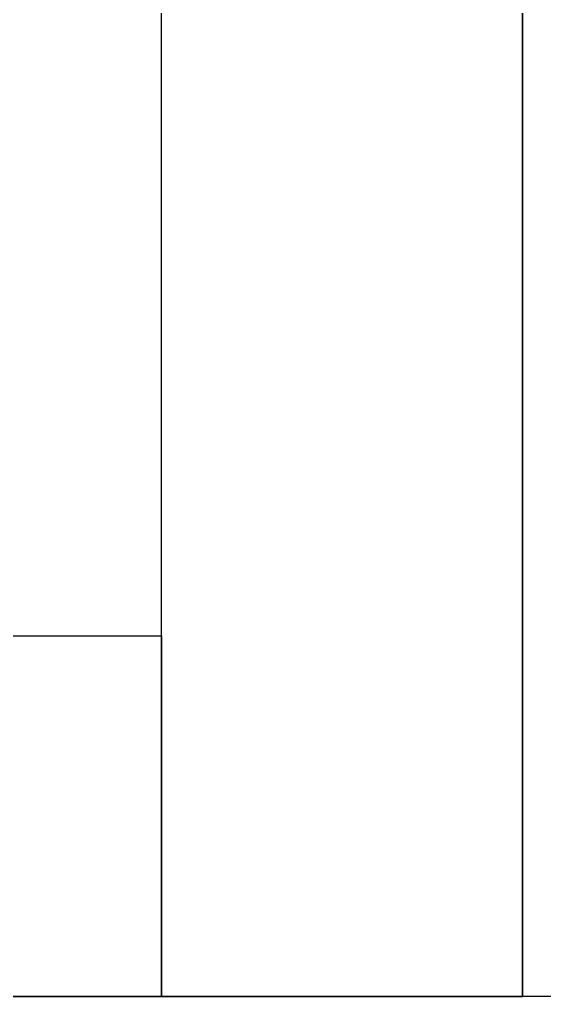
# Model space of a CAD drawing. Header units: inches. Extents: x 0 to 165, y 0 to 113.
# Drawn here: x 39.69 to 42.6, y 61.47 to 66.88 of the extents above; entities that cross this region are included whole.
import ezdxf

# ---------------------------------------------------------------- set-up
doc = ezdxf.new("R2010")
doc.units = ezdxf.units.IN
doc.header["$MEASUREMENT"] = 0
for name, color, linetype in [('Furnishings', 7, 'Continuous'), ('FYE', 3, 'Continuous'), ('IntWalls', 5, 'Continuous')]:
    doc.layers.add(name, color=color, linetype=linetype)

msp = doc.modelspace()

# ---------------------------------------------------------------- linework, layer by layer
at = {"layer": 'Furnishings'}
msp.add_lwpolyline([(40.4811, 61.4659), (40.4811, 66.9648), (42.4822, 66.9648), (42.4822, 61.4659)], close=True, dxfattribs=at)
msp.add_lwpolyline([(36.4172, 61.4659), (33.2302, 61.4659), (33.2302, 63.4649), (36.2319, 63.4649), (40.4811, 63.4649), (40.4811, 61.4659), (36.2319, 61.4659)], dxfattribs=at)
at = {"layer": 'FYE'}
msp.add_lwpolyline([(32.8452, 73.9666), (32.8452, 61.4659), (42.4822, 61.4659), (42.4822, 71.8749), (40.3844, 73.9728)], close=True, dxfattribs=at)
at = {"layer": 'IntWalls'}
msp.add_lwpolyline([(37.9344, 61.4659), (42.4822, 61.4659), (42.4822, 71.8749), (42.336, 72.0211)], dxfattribs=at)
at = {"layer": 'IntWalls', "ltscale": 0.773786}
msp.add_lwpolyline([(42.8878, 61.4659), (7.1336, 61.4659)], dxfattribs=at)

doc.saveas('drawing.dxf')
